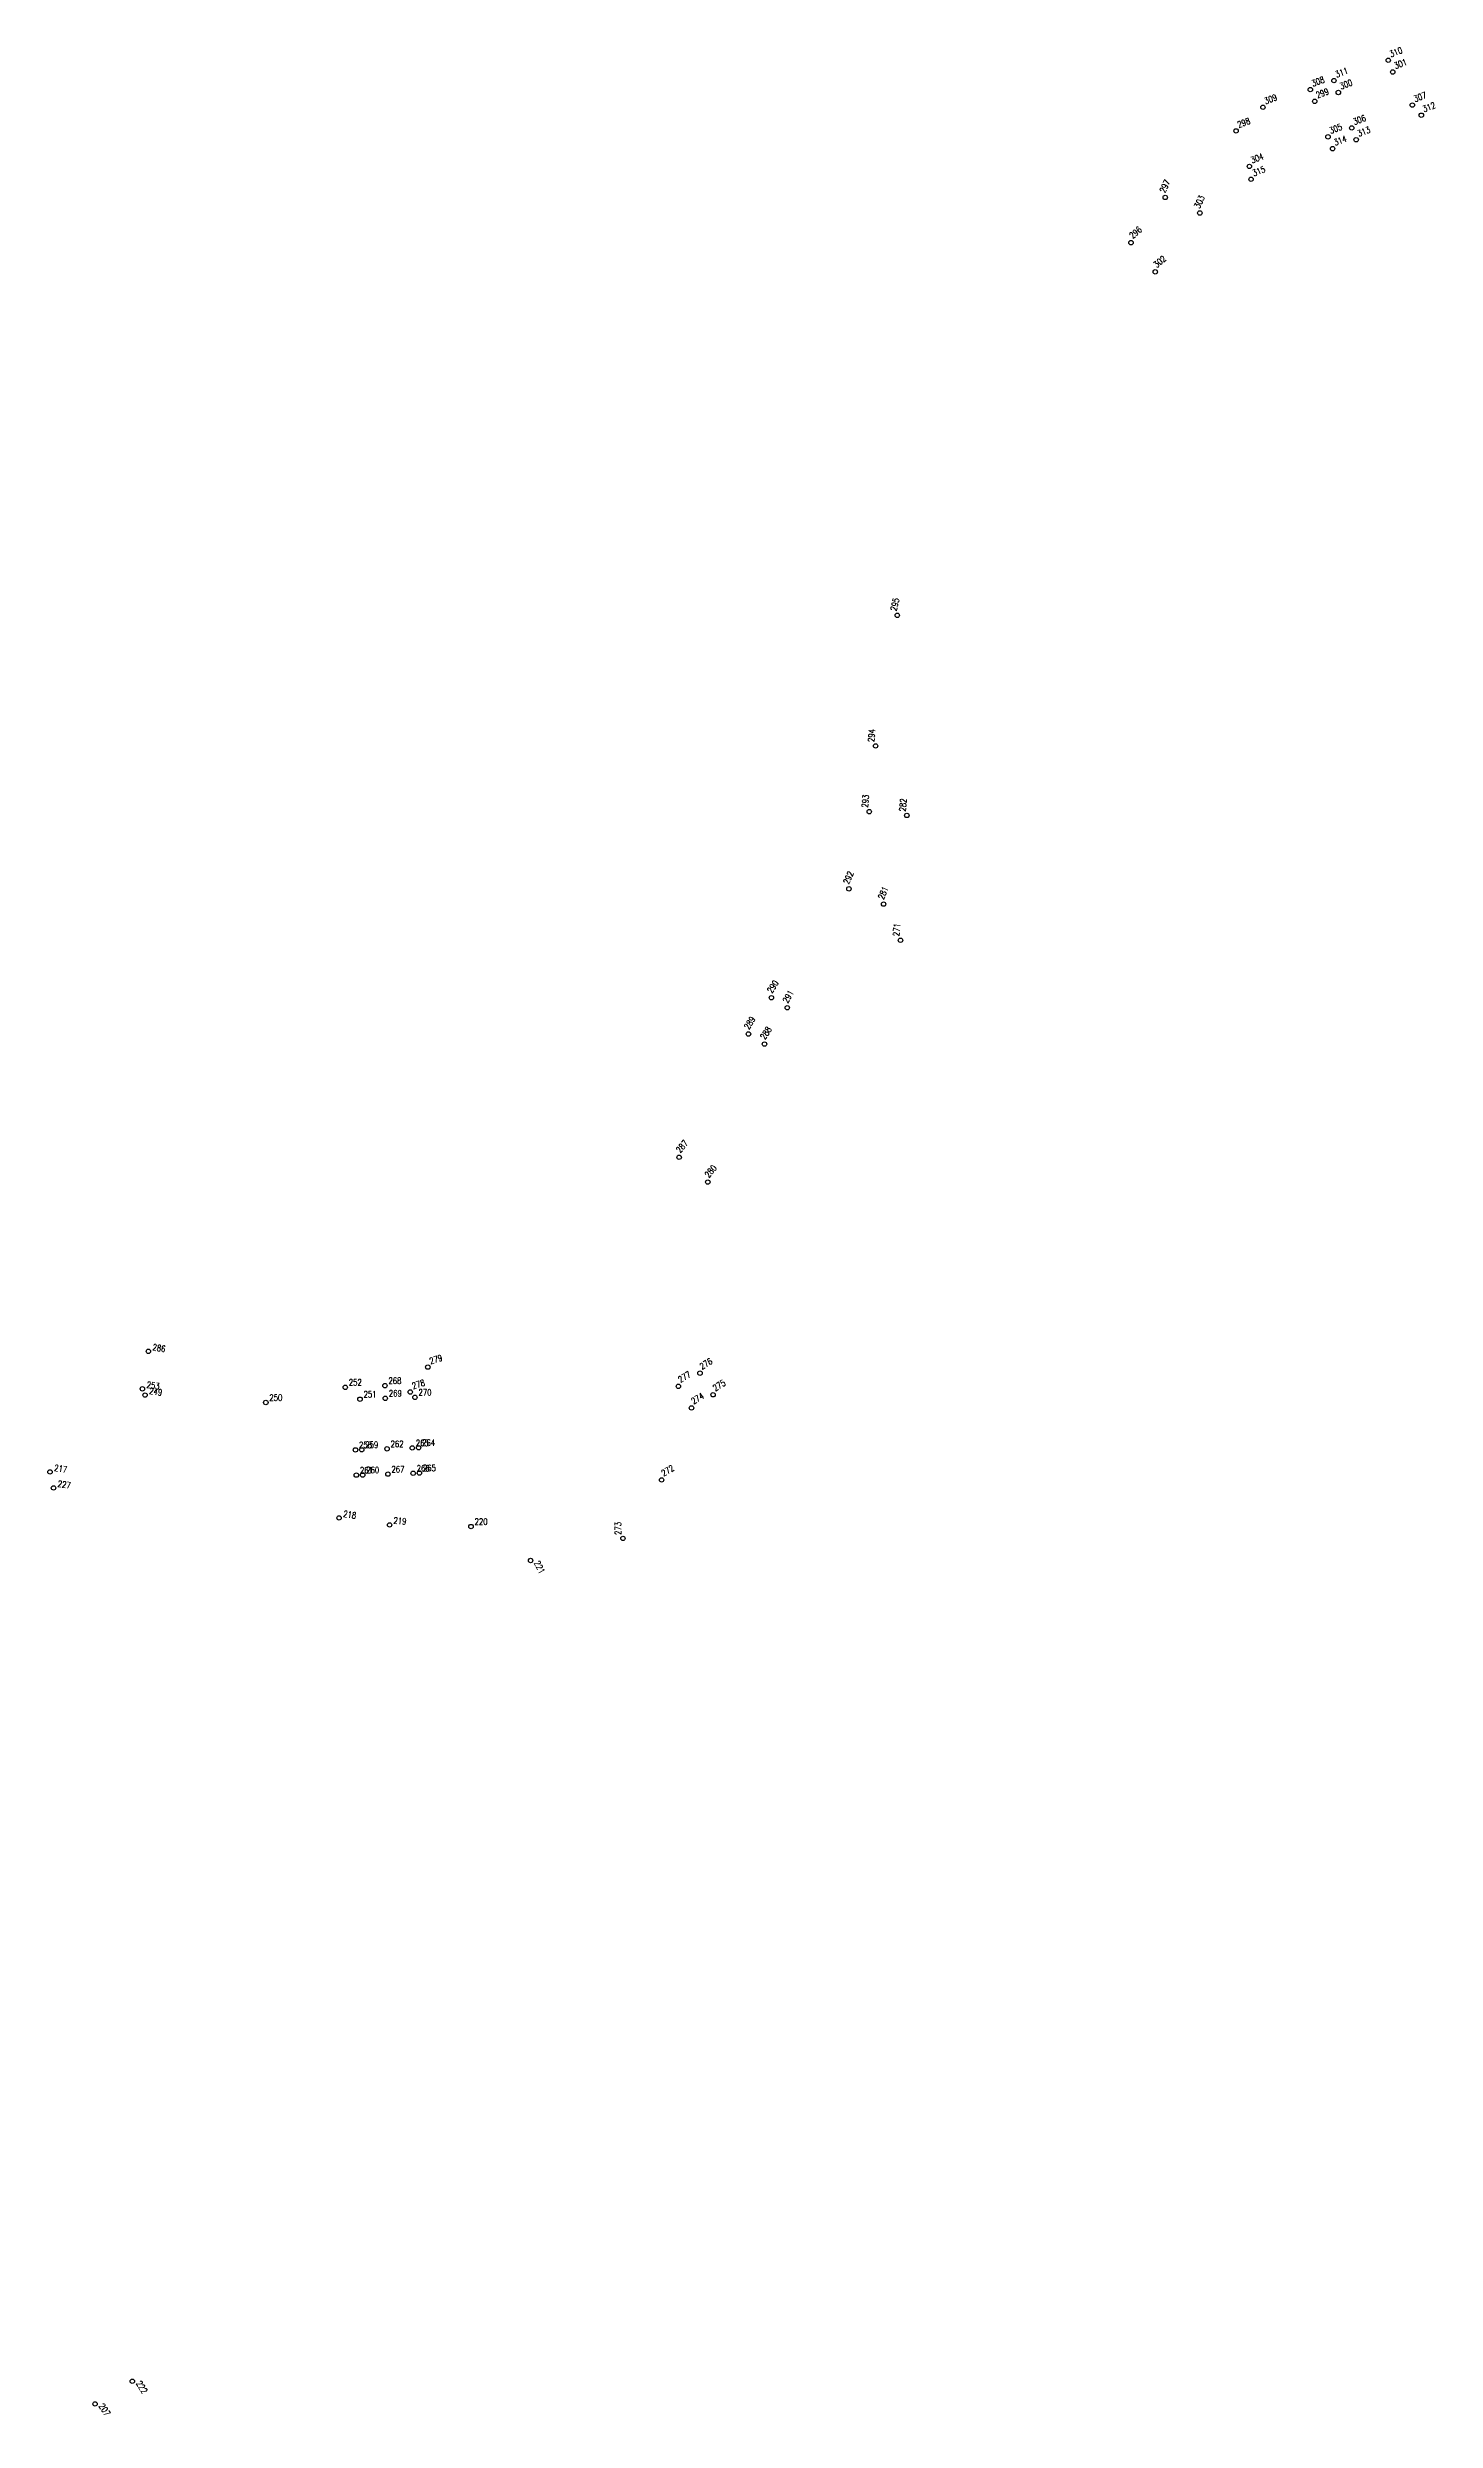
# Model space of a CAD drawing. Header units: metres. Extents: x 148132 to 148889, y 6395393 to 6395652.
# Drawn here: x 148243.3 to 148353.2, y 6395397.8 to 6395585.7 of the extents above; entities that cross this region are included whole.
import ezdxf

# ---------------------------------------------------------------- set-up
doc = ezdxf.new("R2010")
doc.units = ezdxf.units.M
doc.layers.add('M-KOORDINATPUNKT', color=1, linetype='Continuous')
doc.styles.add('SIMPLEX8', font='simplex.shx', dxfattribs={"width": 0.8})

# ---------------------------------------------------------------- blocks, each defined once
blk = doc.blocks.new('koordinatpunkt')
blk.add_circle((0, 0), 0.174)
at = {"style": 'SIMPLEX8', "width": 0.8}
blk.add_attdef('KOORDINATPKT', (0.28, 0.14), '', height=0.5, dxfattribs=at)

msp = doc.modelspace()

# ---------------------------------------------------------------- block references
at = {"layer": 'M-KOORDINATPUNKT'}
for p, rotation, values in [((148349.43, 6395584.64), 20.59749234956264, {'KOORDINATPKT': '310'}), ((148345.13, 6395583.03), 20.59749234956264, {'KOORDINATPKT': '311'}), ((148349.79, 6395583.71), 20.59749234956264, {'KOORDINATPKT': '301'}), ((148339.51, 6395580.92), 20.59749234956264, {'KOORDINATPKT': '309'}), ((148343.26, 6395582.32), 20.59749234956264, {'KOORDINATPKT': '308'}), ((148343.61, 6395581.39), 20.59749234956264, {'KOORDINATPKT': '299'}), ((148345.48, 6395582.09), 20.59749234956264, {'KOORDINATPKT': '300'}), ((148351.34, 6395581.09), 20.59749234956264, {'KOORDINATPKT': '307'}), ((148346.54, 6395579.28), 20.59749234956264, {'KOORDINATPKT': '306'}), ((148352.05, 6395580.29), 20.59749234956264, {'KOORDINATPKT': '312'}), ((148337.38, 6395579.05), 20.59749234956264, {'KOORDINATPKT': '298'}), ((148344.66, 6395578.58), 20.59749234956264, {'KOORDINATPKT': '305'}), ((148345.02, 6395577.64), 20.59749234956264, {'KOORDINATPKT': '314'}), ((148346.89, 6395578.35), 20.59749234956264, {'KOORDINATPKT': '313'}), ((148338.44, 6395576.24), 20.59749234956264, {'KOORDINATPKT': '304'}), ((148338.57, 6395575.22), 20.59749234956264, {'KOORDINATPKT': '315'}), ((148331.77, 6395573.78), 65.85089033906418, {'KOORDINATPKT': '297'}), ((148334.51, 6395572.55), 65.85089034093538, {'KOORDINATPKT': '303'}), ((148329.06, 6395570.2), 39.88344625050498, {'KOORDINATPKT': '296'}), ((148330.98, 6395567.89), 39.88344625665349, {'KOORDINATPKT': '302'}), ((148310.55, 6395540.7), 75.88507217130764, {'KOORDINATPKT': '295'}), ((148308.84, 6395530.36), 85.36945848427779, {'KOORDINATPKT': '294'}), ((148308.33, 6395525.16), 84.35737729332081, {'KOORDINATPKT': '293'}), ((148311.31, 6395524.86), 84.357377295713, {'KOORDINATPKT': '282'}), ((148306.72, 6395519.05), 66.19651312804116, {'KOORDINATPKT': '292'}), ((148309.47, 6395517.84), 66.19651313129681, {'KOORDINATPKT': '281'}), ((148310.81, 6395514.98), 84.3573772959192, {'KOORDINATPKT': '271'}), ((148300.59, 6395510.43), 56.75259565896209, {'KOORDINATPKT': '290'}), ((148301.84, 6395509.64), 59.04443525786758, {'KOORDINATPKT': '291'}), ((148298.77, 6395507.56), 57.66261314322853, {'KOORDINATPKT': '289'}), ((148300.04, 6395506.76), 56.75259565896209, {'KOORDINATPKT': '288'}), ((148293.28, 6395497.8), 49.18357977314154, {'KOORDINATPKT': '287'}), ((148295.55, 6395495.84), 49.18357977360509, {'KOORDINATPKT': '280'}), ((148251.25, 6395482.44), 350.9751084135691, {'KOORDINATPKT': '286'}), ((148273.38, 6395481.19), 17.72442569222975, {'KOORDINATPKT': '279'}), ((148293.22, 6395479.67), 31.30745367860286, {'KOORDINATPKT': '277'}), ((148294.93, 6395480.71), 31.30745367860286, {'KOORDINATPKT': '276'}), ((148250.78, 6395479.47), 350.9751084139929, {'KOORDINATPKT': '253'}), ((148250.99, 6395478.98), 350.9751084196575, {'KOORDINATPKT': '249'}), ((148271.99, 6395479.22), 17.72442569222975, {'KOORDINATPKT': '278'}), ((148295.97, 6395479), 31.30745373172579, {'KOORDINATPKT': '275'}), ((148294.26, 6395477.96), 31.30745370139838, {'KOORDINATPKT': '274'}), ((148243.46, 6395472.89), 350.9751084072959, {'KOORDINATPKT': '217'}), ((148291.89, 6395472.26), 31.010142275806, {'KOORDINATPKT': '272'}), ((148243.74, 6395471.63), 350.9751084072852, {'KOORDINATPKT': '227'}), ((148266.35, 6395469.25), 350.9748310297151, {'KOORDINATPKT': '218'}), ((148270.35, 6395468.7), 354.5448723117456, {'KOORDINATPKT': '219'}), ((148288.83, 6395467.63), 90.32159774132936, {'KOORDINATPKT': '273'}), ((148281.52, 6395465.88), 297.3354984499988, {'KOORDINATPKT': '221'}), ((148249.98, 6395400.91), 302.3396091787491, {'KOORDINATPKT': '222'}), ((148247.03, 6395399.12), 302.3396091787491, {'KOORDINATPKT': '207'})]:
    msp.add_blockref('koordinatpunkt', p, dxfattribs=dict(at, rotation=rotation)).add_auto_attribs(values)
for p, values in [((148260.55, 6395478.39), {'KOORDINATPKT': '250'}), ((148266.84, 6395479.59), {'KOORDINATPKT': '252'}), ((148268.01, 6395478.65), {'KOORDINATPKT': '251'}), ((148269.98, 6395479.72), {'KOORDINATPKT': '268'}), ((148270.01, 6395478.72), {'KOORDINATPKT': '269'}), ((148272.36, 6395478.8), {'KOORDINATPKT': '270'}), ((148267.65, 6395474.64), {'KOORDINATPKT': '258'}), ((148268.15, 6395474.65), {'KOORDINATPKT': '259'}), ((148270.15, 6395474.72), {'KOORDINATPKT': '262'}), ((148272.15, 6395474.79), {'KOORDINATPKT': '263'}), ((148272.65, 6395474.81), {'KOORDINATPKT': '264'}), ((148270.22, 6395472.72), {'KOORDINATPKT': '267'}), ((148272.22, 6395472.79), {'KOORDINATPKT': '266'}), ((148272.71, 6395472.81), {'KOORDINATPKT': '265'}), ((148267.72, 6395472.64), {'KOORDINATPKT': '261'}), ((148268.22, 6395472.65), {'KOORDINATPKT': '260'}), ((148276.8, 6395468.57), {'KOORDINATPKT': '220'})]:
    msp.add_blockref('koordinatpunkt', p, dxfattribs=at).add_auto_attribs(values)

doc.saveas('drawing.dxf')
